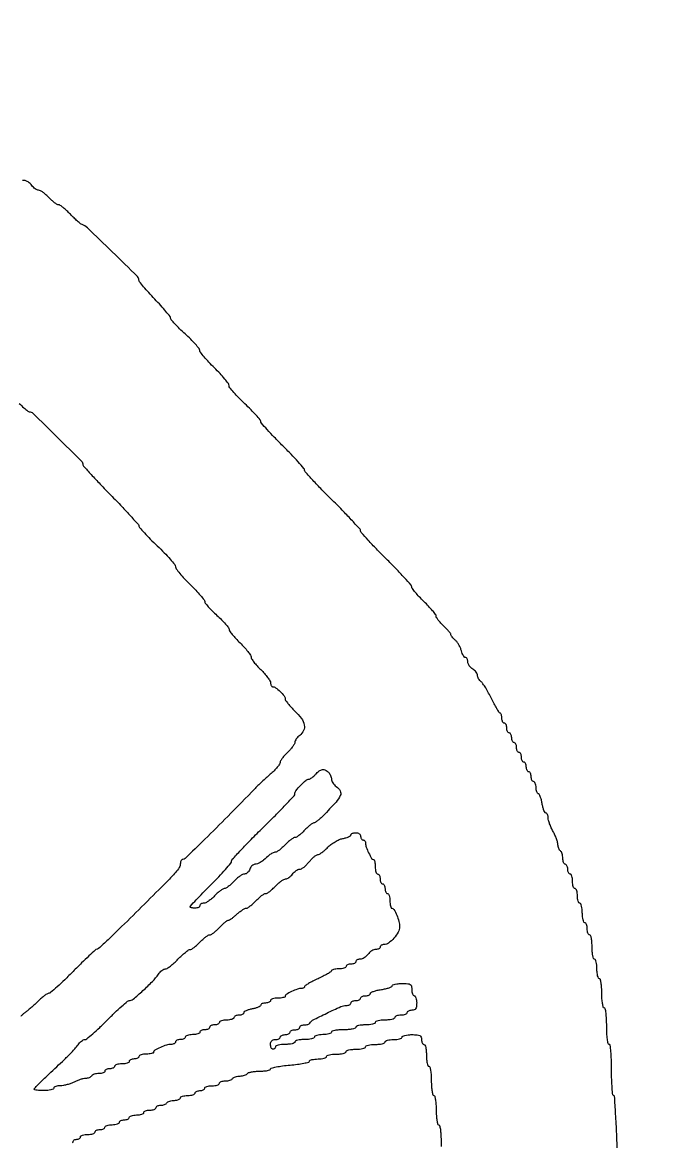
# Model space of a CAD drawing. Extents: x 70 to 555, y 314 to 2123.
# Drawn here: x 290.1 to 555, y 1663 to 2123 of the extents above; entities that cross this region are included whole.
import ezdxf

# ---------------------------------------------------------------- set-up
doc = ezdxf.new("R2010")
doc.units = 0

msp = doc.modelspace()

# ---------------------------------------------------------------- linework, layer by layer
for points in [[(70.501511, 1876.502276, 0.000005), (70.25038, 1712.125, 0.000282)], [(70.25038, 724.875, 0.000005), (70.501511, 560.497724, 0.413763)], [(534.442845, 1656.25, 0.003132), (534.104768, 1666.123667, 0.005213), (533.681172, 1674.435937, 0.001092), (533.221467, 1681.66276, 0.395096), (532.861306, 1682, -0.383104), (532.516291, 1682.309825, -0.006382), (532.253009, 1685.084375, -0.01277), (532.061944, 1688.47402, -0.007693), (532, 1692.5, 0.007593), (531.934656, 1696.802535, 0.016146), (531.72619, 1700.125, 0.011579), (531.429243, 1702.627482, 0.373418), (531, 1703, -0.354925), (530.590162, 1703.332853, -0.018508), (530.283333, 1705.125, -0.02162), (530.068623, 1707.522473, -0.011522), (530, 1710.5, 0.011522), (529.931377, 1713.477527, 0.02162), (529.716667, 1715.875, 0.018508), (529.409838, 1717.667147, 0.354925), (529, 1718, -0.339565), (528.604992, 1718.303225, -0.024068), (528.291667, 1719.75, -0.025878), (528.071434, 1721.683687, -0.015416), (528, 1724, 0.015416), (527.928566, 1726.316313, 0.025878), (527.708333, 1728.25, 0.024068), (527.395008, 1729.696775, 0.339565), (527, 1730, -0.295869), (526.612873, 1730.251055, -0.04382), (526.29375, 1731.175, -0.037669), (526.07239, 1732.467056, -0.023598), (526, 1734, 0.023598), (525.92761, 1735.532944, 0.037669), (525.70625, 1736.825, 0.04382), (525.387127, 1737.748945, 0.295869), (525, 1738, -0.322437), (524.610183, 1738.280551, -0.031449), (524.29375, 1739.46875, -0.03053), (524.072205, 1741.083446, -0.01883), (524, 1743, 0.01883), (523.927795, 1744.916554, 0.03053), (523.70625, 1746.53125, 0.031449), (523.389817, 1747.719449, 0.322437), (523, 1748, -0.226478), (522.617064, 1748.182831, -0.074992), (522.29375, 1748.734375, -0.057076), (522.073116, 1749.542644, -0.038131), (522, 1750.5, 0.038131), (521.926884, 1751.457356, 0.057076), (521.70625, 1752.265625, 0.074992), (521.382936, 1752.817169, 0.226478), (521, 1753, -0.295869), (520.612873, 1753.251055, -0.04382), (520.29375, 1754.175, -0.037669), (520.07239, 1755.467056, -0.023598), (520, 1757, 0.023598), (519.92761, 1758.532944, 0.037669), (519.70625, 1759.825, 0.04382), (519.387127, 1760.748945, 0.295869), (519, 1761, -0.254951), (518.615738, 1761.209557, -0.06271), (518.29375, 1761.88125, -0.048861), (518.072766, 1762.850749, -0.031626), (518, 1764, 0.031626), (517.927234, 1765.149251, 0.048861), (517.70625, 1766.11875, 0.06271), (517.384262, 1766.790443, 0.254951), (517, 1767, -0.254951), (516.615738, 1767.209557, -0.06271), (516.29375, 1767.88125, -0.048861), (516.072766, 1768.850749, -0.031626), (516, 1770, 0.031626), (515.927234, 1771.149251, 0.048861), (515.70625, 1772.11875, 0.06271), (515.384262, 1772.790443, 0.254951), (515, 1773, -0.191087), (514.618118, 1773.151477, -0.088204), (514.29375, 1773.5875, -0.068025), (514.073693, 1774.234582, -0.048028), (514, 1775, 0.048028), (513.926307, 1775.765418, 0.068025), (513.70625, 1776.4125, 0.088204), (513.381882, 1776.848523, 0.191087), (513, 1777, -0.222681), (512.617207, 1777.179376, -0.076538), (512.29375, 1777.717039, -0.058208), (512.07317, 1778.50628, -0.039081), (512, 1779.440983, 0.037634), (511.926158, 1780.42066, 0.041396), (511.70625, 1781.346475, 0.045439), (511.384508, 1782.093337, 0.130646), (511, 1782.5, -0.11012), (510.616496, 1782.874059, -0.05052), (510.29375, 1783.497715, -0.046631), (510.07409, 1784.251926, -0.047589), (510, 1785.028601, 0.067431), (509.868364, 1786.000242, 0.020286), (509.4125, 1787.423933, 0.019929), (508.765531, 1788.996507, 0.020403), (508, 1790.5, -0.020986), (507.234469, 1792.007834, -0.020208), (506.5875, 1793.593403, -0.020615), (506.132463, 1795.034859, -0.066235), (506, 1796.030416, 0.044356), (505.932983, 1796.784368, 0.064183), (505.73207, 1797.421435, 0.084025), (505.43648, 1797.852253, 0.203178), (505.087898, 1798, -0.271692), (504.693911, 1798.231149, -0.032949), (504.245211, 1799.175, -0.031813), (503.825121, 1800.467322, -0.020833), (503.5, 1802, 0.020833), (503.174879, 1803.532678, 0.031813), (502.754789, 1804.825, 0.032949), (502.306089, 1805.768851, 0.271692), (501.912102, 1806, -0.240993), (501.562263, 1806.179015, -0.068865), (501.26793, 1806.734375, -0.05283), (501.066517, 1807.542453, -0.034691), (501, 1808.5, 0.038131), (500.926884, 1809.457356, 0.057076), (500.70625, 1810.265625, 0.074992), (500.382936, 1810.817169, 0.226478), (500, 1811, -0.191087), (499.618118, 1811.151477, -0.088204), (499.29375, 1811.5875, -0.068025), (499.073693, 1812.234582, -0.048028), (499, 1813, 0.048028), (498.926307, 1813.765418, 0.068025), (498.70625, 1814.4125, 0.088204), (498.381882, 1814.848523, 0.191087), (498, 1815, -0.191087), (497.618118, 1815.151477, -0.088204), (497.29375, 1815.5875, -0.068025), (497.073693, 1816.234582, -0.048028), (497, 1817, 0.048028), (496.926307, 1817.765418, 0.068025), (496.70625, 1818.4125, 0.088204), (496.381882, 1818.848523, 0.191087), (496, 1819, -0.191087), (495.618118, 1819.151477, -0.088204), (495.29375, 1819.5875, -0.068025), (495.073693, 1820.234582, -0.048028), (495, 1821, 0.048028), (494.926307, 1821.765418, 0.068025), (494.70625, 1822.4125, 0.088204), (494.381882, 1822.848523, 0.191087), (494, 1823, -0.191087), (493.618118, 1823.151477, -0.088204), (493.29375, 1823.5875, -0.068025), (493.073693, 1824.234582, -0.048028), (493, 1825, 0.048028), (492.926307, 1825.765418, 0.068025), (492.70625, 1826.4125, 0.088204), (492.381882, 1826.848523, 0.191087), (492, 1827, -0.191087), (491.618118, 1827.151477, -0.088204), (491.29375, 1827.5875, -0.068025), (491.073693, 1828.234582, -0.048028), (491, 1829, 0.048028), (490.926307, 1829.765418, 0.068025), (490.70625, 1830.4125, 0.088204), (490.381882, 1830.848523, 0.191087), (490, 1831, -0.191087), (489.618118, 1831.151477, -0.088204), (489.29375, 1831.5875, -0.068025), (489.073693, 1832.234582, -0.048028), (489, 1833, 0.048028), (488.926307, 1833.765418, 0.068025), (488.70625, 1834.4125, 0.088204), (488.381882, 1834.848523, 0.191087), (488, 1835, -0.184457), (487.61825, 1835.145793, -0.090315), (487.29375, 1835.563021, -0.070178), (487.073823, 1836.183242, -0.050201), (487, 1836.916667, 0.038216), (486.941974, 1837.674731, 0.04593), (486.768888, 1838.368229, 0.052253), (486.515628, 1838.90508, 0.157494), (486.213236, 1839.166667, -0.152675), (485.792271, 1839.523955, -0.00791), (484.853824, 1841.060777, -0.011947), (483.795739, 1842.959075, -0.008343), (482.690268, 1845.146617, 0.01152), (481.534369, 1847.398303, 0.013166), (480.323945, 1849.494628, 0.012362), (479.210956, 1851.213248, 0.069778), (478.477032, 1852.019062, -0.048596), (477.911876, 1852.589262, -0.041617), (477.433878, 1853.28697, -0.043619), (477.106222, 1854.000871, -0.085987), (477, 1854.613971, 0.114395), (476.857598, 1855.228242, 0.049226), (476.4125, 1855.947784, 0.045227), (475.765141, 1856.652873, 0.044885), (475, 1857.232073, -0.056806), (474.234966, 1857.840341, -0.049758), (473.5875, 1858.631033, -0.052496), (473.145899, 1859.475543, -0.094507), (473, 1860.240547, 0.053794), (472.927371, 1860.913659, 0.073542), (472.711847, 1861.483161, 0.093269), (472.393366, 1861.865441, 0.174281), (472.019052, 1862, -0.208889), (471.595406, 1862.185065, -0.051049), (471.126815, 1862.807812, -0.04368), (470.690945, 1863.697021, -0.031611), (470.359151, 1864.75, 0.041392), (469.964761, 1865.921293, 0.028923), (469.339111, 1867.167268, 0.0293), (468.594472, 1868.299455, 0.052398), (467.840099, 1869.117295, -0.020684), (467.135595, 1869.790126, -0.025625), (466.540529, 1870.474387, -0.025387), (466.110137, 1871.085242, -0.141693), (466, 1871.466086, 0.164109), (465.858279, 1871.886245, 0.013308), (465.11875, 1872.805915, 0.016796), (464.149157, 1873.873241, 0.012099), (463, 1875, -0.019106), (461.851361, 1876.158256, -0.023863), (460.88125, 1877.32105, -0.023148), (460.17563, 1878.34958, -0.139651), (460, 1878.966134, 0.162586), (459.772933, 1879.645972, 0.011817), (458.53125, 1881.218614, 0.015545), (456.91535, 1883.049672, 0.011102), (455, 1885, -0.010578), (453.084572, 1886.946322, -0.014934), (451.46875, 1888.765089, -0.011025), (450.220674, 1890.326069, -0.164566), (450, 1890.978386, 0.183309), (449.728646, 1891.693669, 0.003213), (446.915625, 1894.826817, 0.007638), (443.524275, 1898.443075, 0.00496), (439.5, 1902.523186, -0.004756), (435.475649, 1906.600054, -0.007348), (432.084375, 1910.206155, -0.002983), (429.262243, 1913.334112, -0.184057), (429, 1914.022373, 0.185927), (428.733189, 1914.715085, 0.002546), (425.621875, 1918.119786, 0.006778), (421.907792, 1922.034933, 0.004358), (417.5, 1926.478822, -0.004519), (413.092275, 1930.925512, -0.00701), (409.378125, 1934.849449, -0.002718), (406.275014, 1938.258302, -0.185341), (406, 1938.974731, 0.180637), (405.738083, 1939.676056, 0.00418), (403.35625, 1942.374262, 0.008766), (400.449128, 1945.500531, 0.005765), (397, 1949, -0.005871), (393.550905, 1952.500911, -0.008911), (390.64375, 1955.63168, -0.004313), (388.265626, 1958.332577, -0.180242), (388, 1959.045498, 0.177783), (387.751338, 1959.722734, 0.008034), (386.090625, 1961.616804, 0.012613), (383.990512, 1963.821372, 0.008615), (381.5, 1966.222871, -0.010853), (379.009924, 1968.645547, -0.01536), (376.909375, 1970.915331, -0.011407), (375.288174, 1972.867015, -0.169174), (375, 1973.694347, 0.161343), (374.72598, 1974.521429, 0.011932), (373.2375, 1976.424653, 0.01561), (371.298396, 1978.640903, 0.011174), (369, 1981, -0.01003), (366.698914, 1983.351068, -0.014152), (364.752136, 1985.542731, -0.010262), (363.23931, 1987.423231, -0.158796), (362.96472, 1988.19462, 0.165122), (362.684446, 1988.952277, 0.011417), (361.187667, 1990.713405, 0.015274), (359.252257, 1992.758649, 0.010843), (356.96472, 1994.936119, -0.009003), (354.678665, 1997.096193, -0.013108), (352.749285, 1999.087893, -0.008603), (351.22892, 2000.800225, -0.176745), (350.990292, 2001.436119, 0.166213), (350.756902, 2002.09898, 0.00625), (349.076912, 2004.174545, 0.010687), (346.977891, 2006.595327, 0.007254), (344.490292, 2009.264459, -0.007259), (342.003373, 2011.932918, -0.010717), (339.906523, 2014.351584, -0.006232), (338.228217, 2016.4255, -0.168541), (338, 2017.083303, 0.200753), (337.402101, 2018.512425, 0.001195), (327.010187, 2028.709328, 0.00185), (316.812292, 2038.594677, 0.115569), (314.667541, 2039.868725, -0.093701), (314.020365, 2040.216216, -0.01122), (312.775337, 2041.269262, -0.013051), (311.342672, 2042.605512, -0.010383), (309.865523, 2044.118725, 0.015438), (308.384929, 2045.605112, 0.020366), (306.941969, 2046.859876, 0.018239), (305.685912, 2047.792237, 0.151666), (305.016733, 2048, -0.137088), (304.378394, 2048.178369, -0.024141), (303.335913, 2048.88125, -0.024575), (302.161967, 2049.851412, -0.019917), (301, 2051, 0.022526), (299.826, 2052.148438, 0.026729), (298.615995, 2053.11875, 0.027097), (297.527212, 2053.813981, 0.129236), (296.819549, 2054, -0.11021), (296.188882, 2054.14072, -0.044503), (295.422869, 2054.5875, -0.041233), (294.653428, 2055.234779, -0.041141), (294, 2056, 0.050628), (293.321169, 2056.765148, 0.045009), (292.476612, 2057.4125, 0.047617), (291.601693, 2057.855671, 0.093696), (290.838258, 2058, -0.051213), (290.135628, 2058.072157, -0.048103)], [(288.845905, 1966.392816, 0.014016), (290.719939, 1964.615625, 0.009679), (292.330357, 1963.227235, 0.174782), (292.960551, 1963, -0.196015), (294.436641, 1962.398207, -0.001329), (304.440422, 1952.562978, -0.001315), (314.397602, 1942.669471, -0.199063), (315, 1941.216343, 0.185918), (315.207739, 1940.676969, 0.001467), (318.378125, 1937.192308, 0.005074), (322.091767, 1933.216291, 0.003208), (326.5, 1928.650612, -0.00372), (330.908011, 1924.07579, -0.005835), (334.621875, 1920.070961, -0.00193), (337.763666, 1916.575696, -0.184122), (338, 1915.955669, 0.18444), (338.225051, 1915.366331, 0.004566), (340.203125, 1913.194288, 0.009265), (342.625761, 1910.677573, 0.006105), (345.5, 1907.86978, -0.009208), (348.373491, 1905.027652, -0.01332), (350.796875, 1902.404489, -0.008941), (352.698207, 1900.153152, -0.17254), (353, 1899.304628, 0.161373), (353.273907, 1898.47805, 0.01192), (354.7625, 1896.575046, 0.015601), (356.701603, 1894.359023, 0.011166), (359, 1892, -0.0089), (361.29881, 1889.661851, -0.012887), (363.2375, 1887.510032, -0.008517), (364.761951, 1885.664974, -0.169984), (365, 1884.984999, 0.169834), (365.227625, 1884.334191, 0.012312), (366.46875, 1882.853296, 0.016121), (368.084614, 1881.134025, 0.011454), (370, 1879.308995, -0.011911), (371.915322, 1877.480682, -0.016652), (373.53125, 1875.751356, -0.013013), (374.767183, 1874.26052, -0.168098), (375, 1873.587584, 0.157142), (375.216926, 1872.914404, 0.013634), (376.321875, 1871.463125, 0.016888), (377.776349, 1869.777003, 0.012307), (379.5, 1868, -0.014367), (381.223401, 1866.208547, -0.019087), (382.678125, 1864.478412, -0.016653), (383.76518, 1862.98015, -0.149694), (384, 1862.213391, 0.145), (384.221348, 1861.466167, 0.01962), (385.175, 1860.116753, 0.02127), (386.468273, 1858.571902, 0.016468), (388, 1857, -0.018915), (389.531506, 1855.412866, -0.023529), (390.825, 1853.822086, -0.02279), (391.765848, 1852.417112, -0.136971), (392, 1851.578401, 0.051692), (392.062604, 1850.974473, 0.071603), (392.248803, 1850.463655, 0.091618), (392.523717, 1850.120361, 0.18012), (392.84699, 1850, -0.161825), (394.09183, 1849.586274, -0.030794), (395.937918, 1848.020879, -0.030389), (397.575538, 1846.245884, -0.172791), (398, 1845.054304, 0.151526), (398.209416, 1844.379149, 0.016989), (399.175, 1843.070021, 0.019394), (400.468087, 1841.560305, 0.014587), (402, 1840, -0.04379), (404.666235, 1836.946921, -0.10866), (405.853368, 1834.244202, -0.157815), (405.584482, 1831.929656, -0.13012), (404, 1830, 0.041141), (403.234779, 1829.346572, 0.041233), (402.5875, 1828.577131, 0.044503), (402.14072, 1827.811118, 0.11021), (402, 1827.180451, -0.129236), (401.813981, 1826.472788, -0.027097), (401.11875, 1825.384005, -0.026729), (400.148438, 1824.174, -0.022526), (399, 1823, 0.021327), (397.848158, 1821.828151, 0.02528), (396.86771, 1820.624584, 0.025352), (396.155926, 1819.543718, 0.125019), (395.953906, 1818.84879, -0.145581), (395.711987, 1818.126744, -0.02057), (394.748066, 1816.868082, -0.022015), (393.446474, 1815.438914, -0.017128), (391.913647, 1814, 0.004168), (390.222485, 1812.492963, 0.003438), (388.443656, 1810.858583, 0.003472), (386.831707, 1809.335917, 0.009256), (385.709741, 1808.220707, -0.002145), (374.436872, 1796.69239, -0.003841), (365.063253, 1787.33318, -0.000876), (356.961803, 1779.395376, -0.195808), (355.990909, 1779, 0.15339), (355.612998, 1778.881271, 0.098031), (355.29108, 1778.546977, 0.080636), (355.073874, 1778.047475, 0.062395), (355, 1777.457794, -0.135975), (354.527207, 1775.75141, -0.045057), (352.981399, 1773.634131, -0.015533), (349.661148, 1770.082596, -0.001151), (340.267196, 1760.683399, -0.001211), (330.8795, 1751.378816, -0.005391), (325.294472, 1745.987543, -0.003329), (321.395651, 1742.35317, -0.188085), (320.490005, 1742, 0.190735), (320.111415, 1741.850127, 0.001255), (317.468504, 1739.35625, 0.004724), (314.461477, 1736.450031, 0.002971), (311, 1733, -0.005607), (307.502693, 1729.550823, -0.008547), (304.383175, 1726.64375, -0.003983), (301.688927, 1724.256287, -0.18123), (301.005073, 1724, 0.142806), (300.408372, 1723.826028, 0.017386), (299.272463, 1723.045312, 0.019483), (297.962137, 1721.994597, 0.01492), (296.611821, 1720.75, -0.008378), (295.182616, 1719.397687, -0.007187), (293.634844, 1718.021917, -0.007255), (292.192927, 1716.812945, -0.020551), (291.141681, 1716.026738, 0.038058), (290.277762, 1715.332217, 0.030532), (289.458563, 1714.464329, 0.031468)], [(70.057133, 1509.856089, 0.000098), (70, 1218.5, 0.000098)], [(310.743882, 1662.656362, 0.289719), (311, 1663.061273, -0.157165), (311.115391, 1663.419305, -0.097318), (311.440625, 1663.724249, -0.07934), (311.926396, 1663.93011, -0.060697), (312.5, 1664, 0.064853), (313.073457, 1664.074694, 0.082425), (313.559375, 1664.29375, 0.098894), (313.884432, 1664.618646, 0.148195), (314, 1665, -0.254951), (314.209557, 1665.384262, -0.06271), (314.88125, 1665.70625, -0.048861), (315.850749, 1665.927234, -0.031626), (317, 1666, 0.031626), (318.149251, 1666.072766, 0.048861), (319.11875, 1666.29375, 0.06271), (319.790443, 1666.615738, 0.254951), (320, 1667, -0.191087), (320.151477, 1667.381882, -0.088204), (320.5875, 1667.70625, -0.068025), (321.234582, 1667.926307, -0.048028), (322, 1668, 0.048028), (322.765418, 1668.073693, 0.068025), (323.4125, 1668.29375, 0.088204), (323.848523, 1668.618118, 0.191087), (324, 1669, -0.254951), (324.209557, 1669.384262, -0.06271), (324.88125, 1669.70625, -0.048861), (325.850749, 1669.927234, -0.031626), (327, 1670, 0.031626), (328.149251, 1670.072766, 0.048861), (329.11875, 1670.29375, 0.06271), (329.790443, 1670.615738, 0.254951), (330, 1671, -0.191087), (330.151477, 1671.381882, -0.088204), (330.5875, 1671.70625, -0.068025), (331.234582, 1671.926307, -0.048028), (332, 1672, 0.048028), (332.765418, 1672.073693, 0.068025), (333.4125, 1672.29375, 0.088204), (333.848523, 1672.618118, 0.191087), (334, 1673, -0.254951), (334.209557, 1673.384262, -0.06271), (334.88125, 1673.70625, -0.048861), (335.850749, 1673.927234, -0.031626), (337, 1674, 0.031626), (338.149251, 1674.072766, 0.048861), (339.11875, 1674.29375, 0.06271), (339.790443, 1674.615738, 0.254951), (340, 1675, -0.226478), (340.182831, 1675.382936, -0.074992), (340.734375, 1675.70625, -0.057076), (341.542644, 1675.926884, -0.038131), (342.5, 1676, 0.038131), (343.457356, 1676.073116, 0.057076), (344.265625, 1676.29375, 0.074992), (344.817169, 1676.617064, 0.226478), (345, 1677, -0.186414), (345.147465, 1677.381787, -0.089706), (345.570164, 1677.70625, -0.069539), (346.198222, 1677.926216, -0.049547), (346.940983, 1678, 0.046881), (347.729296, 1678.074077, 0.046318), (348.49335, 1678.29375, 0.050262), (349.123976, 1678.616444, 0.111412), (349.5, 1679, -0.130646), (349.906663, 1679.384508, -0.045439), (350.653525, 1679.70625, -0.041396), (351.57934, 1679.926158, -0.037634), (352.559017, 1680, 0.039081), (353.49372, 1680.07317, 0.058208), (354.282961, 1680.29375, 0.076538), (354.820624, 1680.617207, 0.222681), (355, 1681, -0.254951), (355.209557, 1681.384262, -0.06271), (355.88125, 1681.70625, -0.048861), (356.850749, 1681.927234, -0.031626), (358, 1682, 0.031626), (359.149251, 1682.072766, 0.048861), (360.11875, 1682.29375, 0.06271), (360.790443, 1682.615738, 0.254951), (361, 1683, -0.191087), (361.151477, 1683.381882, -0.088204), (361.5875, 1683.70625, -0.068025), (362.234582, 1683.926307, -0.048028), (363, 1684, 0.048028), (363.765418, 1684.073693, 0.068025), (364.4125, 1684.29375, 0.088204), (364.848523, 1684.618118, 0.191087), (365, 1685, -0.254951), (365.209557, 1685.384262, -0.06271), (365.88125, 1685.70625, -0.048861), (366.850749, 1685.927234, -0.031626), (368, 1686, 0.031626), (369.149251, 1686.072766, 0.048861), (370.11875, 1686.29375, 0.06271), (370.790443, 1686.615738, 0.254951), (371, 1687, -0.222681), (371.179376, 1687.382793, -0.076538), (371.717039, 1687.70625, -0.058208), (372.50628, 1687.92683, -0.039081), (373.440983, 1688, 0.037634), (374.42066, 1688.073842, 0.041396), (375.346475, 1688.29375, 0.045439), (376.093337, 1688.615492, 0.130646), (376.5, 1689, -0.128561), (376.903211, 1689.384387, -0.04604), (377.636189, 1689.70625, -0.041947), (378.542916, 1689.926129, -0.038534), (379.5, 1690, 0.038534), (380.457084, 1690.073871, 0.041947), (381.363811, 1690.29375, 0.04604), (382.096789, 1690.615613, 0.128561), (382.5, 1691, -0.179846), (382.999702, 1691.388891, -0.027581), (384.241025, 1691.70625, -0.027868), (385.813184, 1691.926887, -0.02093), (387.559017, 1692, 0.018996), (389.261284, 1692.064695, 0.030783), (390.695461, 1692.263176, 0.031879), (391.749618, 1692.546772, 0.321501), (392, 1692.895919, -0.34502), (392.299625, 1693.278444, -0.010996), (394.35, 1693.736685, -0.016979), (396.933024, 1694.163956, -0.010422), (400, 1694.5, 0.010422), (403.066976, 1694.836044, 0.016979), (405.65, 1695.263315, 0.010996), (407.700375, 1695.721556, 0.34502), (408, 1696.104081, -0.292768), (408.221971, 1696.450678, -0.045272), (409.028125, 1696.736824, -0.038502), (410.158708, 1696.935123, -0.02417), (411.5, 1697, 0.027026), (412.841111, 1697.072542, 0.042582), (413.971875, 1697.29375, 0.052312), (414.767902, 1697.614308, 0.277684), (415, 1698, -0.295869), (415.251055, 1698.387127, -0.04382), (416.175, 1698.70625, -0.037669), (417.467056, 1698.92761, -0.023598), (419, 1699, 0.023598), (420.532944, 1699.07239, 0.037669), (421.825, 1699.29375, 0.04382), (422.748945, 1699.612873, 0.295869), (423, 1700, -0.295869), (423.251055, 1700.387127, -0.04382), (424.175, 1700.70625, -0.037669), (425.467056, 1700.92761, -0.023598), (427, 1701, 0.023598), (428.532944, 1701.07239, 0.037669), (429.825, 1701.29375, 0.04382), (430.748945, 1701.612873, 0.295869), (431, 1702, -0.295869), (431.251055, 1702.387127, -0.04382), (432.175, 1702.70625, -0.037669), (433.467056, 1702.92761, -0.023598), (435, 1703, 0.023598), (436.532944, 1703.07239, 0.037669), (437.825, 1703.29375, 0.04382), (438.748945, 1703.612873, 0.295869), (439, 1704, -0.277684), (439.232098, 1704.385692, -0.052312), (440.028125, 1704.70625, -0.042582), (441.158889, 1704.927458, -0.027026), (442.5, 1705, 0.027026), (443.841111, 1705.072542, 0.042582), (444.971875, 1705.29375, 0.052312), (445.767902, 1705.614308, 0.277684), (446, 1706, -0.295869), (446.251055, 1706.387127, -0.04382), (447.175, 1706.70625, -0.037669), (448.467056, 1706.92761, -0.023598), (450, 1707, -0.017388), (452.150836, 1706.925179, -0.098846), (453.25, 1706.625, -0.184152), (453.804216, 1706.021586, -0.094959), (454, 1705, 0.048028), (454.073693, 1704.234582, 0.068025), (454.29375, 1703.5875, 0.088204), (454.618118, 1703.151477, 0.191087), (455, 1703, -0.31052), (455.388512, 1702.732972, -0.036969), (455.70625, 1701.678125, -0.033738), (455.927717, 1700.224757, -0.020945), (456, 1698.5, 0.020945), (456.072283, 1696.775243, 0.033738), (456.29375, 1695.321875, 0.036969), (456.611488, 1694.267028, 0.31052), (457, 1694, -0.339565), (457.395008, 1693.696775, -0.024068), (457.708333, 1692.25, -0.025878), (457.928566, 1690.316313, -0.015416), (458, 1688, 0.015416), (458.071434, 1685.683687, 0.025878), (458.291667, 1683.75, 0.024068), (458.604992, 1682.303225, 0.339565), (459, 1682, -0.339565), (459.395008, 1681.696775, -0.024068), (459.708333, 1680.25, -0.025878), (459.928566, 1678.316313, -0.015416), (460, 1676, 0.015416), (460.071434, 1673.683687, 0.025878), (460.291667, 1671.75, 0.024068), (460.604992, 1670.303225, 0.339565), (461, 1670, -0.344703), (461.399909, 1669.687125, -0.022248), (461.711186, 1668.139754, -0.024479), (461.929521, 1666.069583, -0.014034), (462, 1663.559017, 0.014475), (462.072748, 1661.046572, 0.020711)]]:
    msp.add_lwpolyline(points, format="xyb")
for points in [[(415.8, 1814.8, -0.055761), (416.259446, 1814.224809, -0.038767), (416.6475, 1813.488598, -0.039125), (416.912592, 1812.713102, -0.062876), (417, 1812.020759, 0.099937), (417.143121, 1811.311852, 0.046634), (417.5875, 1810.481974, 0.043658), (418.234839, 1809.668379, 0.046766), (419, 1809, -0.117152), (420.599964, 1807.149937, -0.229307), (420.655104, 1805.24721, -0.080056), (418.89995, 1802.577726, -0.007885), (413.601686, 1796.971487, -0.015173), (412.422294, 1795.833529, -0.01993), (411.275549, 1794.872874, -0.017803), (410.279425, 1794.158921, -0.147625), (409.752896, 1794, 0.151164), (409.230556, 1793.83839, 0.018565), (408.258411, 1793.11875, 0.020606), (407.142668, 1792.148876, 0.015666), (406, 1791, -0.019649), (404.83926, 1789.851395, -0.024342), (403.669002, 1788.88125, -0.023816), (402.631156, 1788.177485, -0.137928), (402, 1788, 0.137928), (401.368844, 1787.822515, 0.023816), (400.330998, 1787.11875, 0.024342), (399.16074, 1786.148605, 0.019649), (398, 1785, -0.01921), (396.841267, 1783.851368, -0.023956), (395.677039, 1782.88125, -0.023277), (394.646727, 1782.175993, -0.139318), (394.027362, 1782, 0.079571), (393.480079, 1781.912349, 0.034009), (392.791446, 1781.632812, 0.032562), (392.082962, 1781.228383, 0.036826), (391.463275, 1780.75, -0.007331), (389.181741, 1778.763527, -0.033002), (387.759483, 1777.713996, -0.058014), (386.664915, 1777.180044, -0.084691), (385.609594, 1777, 0.119986), (384.998361, 1776.851179, 0.070385), (384.381538, 1776.4125, 0.063828), (383.852743, 1775.764672, 0.062521), (383.5, 1775, -0.064861), (383.14295, 1774.235382, -0.064804), (382.60184, 1773.5875, -0.070813), (381.966696, 1773.149102, -0.116207), (381.333822, 1773, 0.122471), (380.562531, 1772.808202, 0.029517), (379.429058, 1772.11875, 0.028551), (378.185303, 1771.148317, 0.024948), (377, 1770, -0.019649), (375.83926, 1768.851395, -0.024342), (374.669002, 1767.88125, -0.023816), (373.631156, 1767.177485, -0.137928), (373, 1767, 0.137928), (372.368844, 1766.822515, 0.023816), (371.330998, 1766.11875, 0.024342), (370.16074, 1765.148605, 0.019649), (369, 1764, -0.026005), (367.809723, 1762.85173, -0.029295), (366.551147, 1761.88125, -0.030479), (365.397713, 1761.193992, -0.11967), (364.59879, 1761, 0.060662), (363.987407, 1760.925551, 0.079313), (363.469645, 1760.70625, 0.097302), (363.122988, 1760.381402, 0.157245), (363, 1760, -0.191087), (362.848523, 1759.618118, -0.088204), (362.4125, 1759.29375, -0.068025), (361.765418, 1759.073693, -0.048028), (361, 1759, -0.024282), (360.233551, 1759.037244, -0.038664), (359.5875, 1759.151071, -0.045555), (359.12709, 1759.315354, -0.292165), (359, 1759.514286, -0.190103), (359.136027, 1759.859129, -0.001149), (361.496875, 1762.374375, -0.004509), (364.2416, 1765.233076, -0.00283), (367.5, 1768.528571, 0.006739), (370.757212, 1771.874793, 0.01008), (373.503125, 1774.892461, 0.005462), (375.7207, 1777.487115, 0.175848), (376, 1778.256707, -0.187494), (376.309468, 1779.052967, -0.002715), (379.81875, 1782.844172, -0.007034), (384.017327, 1787.206283, -0.00453), (389, 1792.148994, 0.004201), (393.982824, 1797.085368, 0.006558), (398.18125, 1801.427597, 0.002369), (401.709438, 1805.209472, 0.188685), (402, 1805.952027, -0.170696), (402.454302, 1807.243991, -0.022046), (404.416661, 1809.479825, -0.021605), (406.566147, 1811.535771, -0.181958), (407.799558, 1812, 0.132847), (408.256471, 1812.12358, 0.027301), (408.96013, 1812.5875, 0.026947), (409.741728, 1813.23436, 0.022503), (410.5, 1814, -0.04696), (411.976193, 1815.351639, -0.125075), (413.282873, 1815.902048, -0.152634), (414.52727, 1815.710004, -0.082524)], [(429, 1788.5, 0.064853), (429.074694, 1787.926543, 0.082425), (429.29375, 1787.440625, 0.098894), (429.618646, 1787.115568, 0.148195), (430, 1787, -0.129178), (430.381357, 1786.899802, -0.100706), (430.70625, 1786.617938, -0.08893), (430.924725, 1786.196298, -0.07531), (431, 1785.699365, 0.08668), (431.291272, 1784.031837, 0.026575), (432.288226, 1781.667192, 0.020084), (433.473759, 1779.456765, 0.262796), (434.25, 1779.007802, -0.293605), (434.540387, 1778.816901, -0.043455), (434.779688, 1778.121042, -0.037521), (434.945693, 1777.15025, -0.023593), (435, 1776, 0.031626), (435.072766, 1774.850749, 0.048861), (435.29375, 1773.88125, 0.06271), (435.615738, 1773.209557, 0.254951), (436, 1773, -0.191087), (436.381882, 1772.848523, -0.088204), (436.70625, 1772.4125, -0.068025), (436.926307, 1771.765418, -0.048028), (437, 1771, 0.048028), (437.073693, 1770.234582, 0.068025), (437.29375, 1769.5875, 0.088204), (437.618118, 1769.151477, 0.191087), (438, 1769, -0.191087), (438.381882, 1768.848523, -0.088204), (438.70625, 1768.4125, -0.068025), (438.926307, 1767.765418, -0.048028), (439, 1767, 0.048028), (439.073693, 1766.234582, 0.068025), (439.29375, 1765.5875, 0.088204), (439.618118, 1765.151477, 0.191087), (440, 1765, -0.254951), (440.384262, 1764.790443, -0.06271), (440.70625, 1764.11875, -0.048861), (440.927234, 1763.149251, -0.031626), (441, 1762, 0.023593), (441.054307, 1760.84975, 0.037521), (441.220312, 1759.878958, 0.043455), (441.459613, 1759.183099, 0.293605), (441.75, 1758.992198, -0.268944), (442.66187, 1758.45072, -0.02796), (443.797595, 1756.120936, -0.033689), (444.707417, 1753.467533, -0.065838), (445, 1751.255181, -0.130156), (444.433058, 1749.114139, -0.052386), (442.654918, 1746.635971, -0.052406), (440.447359, 1744.624259, -0.159917), (438.545455, 1744, 0.062856), (437.954548, 1743.925422, 0.080979), (437.453977, 1743.70625, 0.098208), (437.119, 1743.381372, 0.152392), (437, 1743, -0.173062), (436.863853, 1742.618433, -0.093597), (436.477348, 1742.29375, -0.073949), (435.901422, 1742.074067, -0.054248), (435.220759, 1742, 0.091287), (434.434551, 1741.855253, 0.047927), (433.540724, 1741.4125, 0.045499), (432.683198, 1740.765149, 0.052224), (432, 1740, -0.052224), (431.316802, 1739.234851, -0.045499), (430.459276, 1738.5875, -0.047927), (429.565449, 1738.144747, -0.091287), (428.779241, 1738, 0.054248), (428.098578, 1737.925933, 0.073949), (427.522652, 1737.70625, 0.093597), (427.136147, 1737.381567, 0.173062), (427, 1737, -0.191087), (426.848523, 1736.618118, -0.088204), (426.4125, 1736.29375, -0.068025), (425.765418, 1736.073693, -0.048028), (425, 1736, 0.048028), (424.234582, 1735.926307, 0.068025), (423.5875, 1735.70625, 0.088204), (423.151477, 1735.381882, 0.191087), (423, 1735, -0.254951), (422.790443, 1734.615738, -0.06271), (422.11875, 1734.29375, -0.048861), (421.149251, 1734.072766, -0.031626), (420, 1734, 0.023596), (418.850045, 1733.945701, 0.037601), (417.880205, 1733.779687, 0.043653), (417.185922, 1733.540365, 0.294837), (416.996443, 1733.25, -0.252497), (416.780969, 1732.855014, -0.010688), (415.380395, 1731.985938, -0.016166), (413.605333, 1731.012383, -0.010555), (411.5, 1730, 0.010555), (409.394667, 1728.987617, 0.016166), (407.619605, 1728.014062, 0.010688), (406.219031, 1727.144986, 0.252497), (406.003557, 1726.75, -0.168803), (405.902592, 1726.463845, -0.094092), (405.618983, 1726.220313, -0.074974), (405.197148, 1726.055621, -0.055695), (404.699365, 1726, 0.08668), (403.031837, 1725.708728, 0.026575), (400.667192, 1724.711774, 0.020084), (398.456765, 1723.526241, 0.262796), (398.007802, 1722.75, -0.293605), (397.816901, 1722.459613, -0.043455), (397.121042, 1722.220313, -0.037521), (396.15025, 1722.054307, -0.023593), (395, 1722, 0.031626), (393.850749, 1721.927234, 0.048861), (392.88125, 1721.70625, 0.06271), (392.209557, 1721.384262, 0.254951), (392, 1721, -0.191087), (391.848523, 1720.618118, -0.088204), (391.4125, 1720.29375, -0.068025), (390.765418, 1720.073693, -0.048028), (390, 1720, 0.0425), (389.234318, 1719.934799, 0.062142), (388.5875, 1719.738942, 0.081598), (388.149103, 1719.4511, 0.209741), (388, 1719.111291, -0.256887), (387.788462, 1718.726727, -0.037322), (386.971875, 1718.290763, -0.034546), (385.840903, 1717.882132, -0.023055), (384.5, 1717.565978, 0.02478), (383.159217, 1717.244969, 0.036741), (382.028125, 1716.821812, 0.040853), (381.217999, 1716.365354, 0.248969), (381, 1715.954687, -0.198381), (380.849357, 1715.589948, -0.08573), (380.4125, 1715.280439, -0.065694), (379.765527, 1715.070226, -0.045771), (379, 1715, 0.048028), (378.234582, 1714.926307, 0.068025), (377.5875, 1714.70625, 0.088204), (377.151477, 1714.381882, 0.191087), (377, 1714, -0.254951), (376.790443, 1713.615738, -0.06271), (376.11875, 1713.29375, -0.048861), (375.149251, 1713.072766, -0.031626), (374, 1713, 0.031626), (372.850749, 1712.927234, 0.048861), (371.88125, 1712.70625, 0.06271), (371.209557, 1712.384262, 0.254951), (371, 1712, -0.191087), (370.848523, 1711.618118, -0.088204), (370.4125, 1711.29375, -0.068025), (369.765418, 1711.073693, -0.048028), (369, 1711, 0.048028), (368.234582, 1710.926307, 0.068025), (367.5875, 1710.70625, 0.088204), (367.151477, 1710.381882, 0.191087), (367, 1710, -0.191087), (366.848523, 1709.618118, -0.088204), (366.4125, 1709.29375, -0.068025), (365.765418, 1709.073693, -0.048028), (365, 1709, 0.048028), (364.234582, 1708.926307, 0.068025), (363.5875, 1708.70625, 0.088204), (363.151477, 1708.381882, 0.191087), (363, 1708, -0.254951), (362.790443, 1707.615738, -0.06271), (362.11875, 1707.29375, -0.048861), (361.149251, 1707.072766, -0.031626), (360, 1707, 0.031626), (358.850749, 1706.927234, 0.048861), (357.88125, 1706.70625, 0.06271), (357.209557, 1706.384262, 0.254951), (357, 1706, -0.191087), (356.848523, 1705.618118, -0.088204), (356.4125, 1705.29375, -0.068025), (355.765418, 1705.073693, -0.048028), (355, 1705, 0.048028), (354.234582, 1704.926307, 0.068025), (353.5875, 1704.70625, 0.088204), (353.151477, 1704.381882, 0.191087), (353, 1704, -0.174873), (352.86233, 1703.618408, -0.093107), (352.471063, 1703.29375, -0.073344), (351.888242, 1703.074026, -0.053575), (351.199365, 1703, 0.075732), (349.268624, 1702.705875, 0.030534), (346.769535, 1701.755499, 0.024142), (344.504193, 1700.59701, 0.26586), (344.007802, 1699.75, -0.293605), (343.816901, 1699.459613, -0.043455), (343.121042, 1699.220313, -0.037521), (342.15025, 1699.054307, -0.023593), (341, 1699, 0.031626), (339.850749, 1698.927234, 0.048861), (338.88125, 1698.70625, 0.06271), (338.209557, 1698.384262, 0.254951), (338, 1698, -0.191087), (337.848523, 1697.618118, -0.088204), (337.4125, 1697.29375, -0.068025), (336.765418, 1697.073693, -0.048028), (336, 1697, 0.048028), (335.234582, 1696.926307, 0.068025), (334.5875, 1696.70625, 0.088204), (334.151477, 1696.381882, 0.191087), (334, 1696, -0.254951), (333.790443, 1695.615738, -0.06271), (333.11875, 1695.29375, -0.048861), (332.149251, 1695.072766, -0.031626), (331, 1695, 0.031626), (329.850749, 1694.927234, 0.048861), (328.88125, 1694.70625, 0.06271), (328.209557, 1694.384262, 0.254951), (328, 1694, -0.191087), (327.848523, 1693.618118, -0.088204), (327.4125, 1693.29375, -0.068025), (326.765418, 1693.073693, -0.048028), (326, 1693, 0.048028), (325.234582, 1692.926307, 0.068025), (324.5875, 1692.70625, 0.088204), (324.151477, 1692.381882, 0.191087), (324, 1692, -0.222681), (323.820624, 1691.617207, -0.076538), (323.282961, 1691.29375, -0.058208), (322.49372, 1691.07317, -0.039081), (321.559017, 1691, 0.037634), (320.57934, 1690.926158, 0.041396), (319.653525, 1690.70625, 0.045439), (318.906663, 1690.384508, 0.130646), (318.5, 1690, -0.106482), (318.131419, 1689.616635, -0.051198), (317.526927, 1689.29375, -0.047495), (316.799869, 1689.074122, -0.049652), (316.05529, 1689, 0.056413), (315.157113, 1688.898339, 0.020723), (313.92381, 1688.561185, 0.020233), (312.594975, 1688.077994, 0.022882), (311.364307, 1687.506161, -0.032537), (310.06686, 1686.933473, -0.022391), (308.533578, 1686.449327, -0.022641), (307.009577, 1686.115241, -0.042097), (305.75, 1686.006161, 0.034571), (304.696697, 1685.930875, 0.052619), (303.807813, 1685.70806, 0.068485), (303.196656, 1685.384032, 0.241151), (303, 1685, -0.295869), (302.748945, 1684.612873, -0.04382), (301.825, 1684.29375, -0.037669), (300.532944, 1684.07239, -0.023598), (299, 1684, -0.013266), (297.46648, 1684.040694, -0.021814), (296.175, 1684.165946, -0.017519), (295.180202, 1684.342181, -0.353856), (295, 1684.564924, -0.18942), (295.141169, 1684.924189, -0.00361), (296.542188, 1686.410011, -0.008223), (298.237884, 1688.125152, -0.005349), (300.25, 1690.052775, 0.001158), (306.599845, 1696.034722, 0.007649), (309.721421, 1699.080981, 0.015404), (311.614682, 1701.10713, 0.030069), (312.970759, 1702.852322, -0.038272), (313.631188, 1703.6741, -0.040463), (314.397826, 1704.369119, -0.043993), (315.153123, 1704.850718, -0.120503), (315.763539, 1705, 0.173245), (316.576896, 1705.290541, 0.006904), (319.022083, 1707.35, 0.011463), (321.871512, 1709.934649, 0.007785), (325, 1713, -0.006415), (328.111764, 1716.065716, -0.009655), (330.909243, 1718.65, -0.005015), (333.317899, 1720.747537, -0.178468), (334.002675, 1721, 0.176326), (335.583801, 1721.575478, 0.009663), (339.628525, 1725.104776, 0.015815), (343.52603, 1728.872007, 0.042327), (345.970759, 1731.857373, -0.039286), (346.63384, 1732.677196, -0.04099), (347.40829, 1733.370603, -0.044531), (348.174765, 1733.850405, -0.118121), (348.79916, 1734, 0.145502), (349.540773, 1734.220481, 0.019418), (350.886934, 1735.175, 0.021127), (352.429014, 1736.468259, 0.01632), (354, 1738, -0.014184), (355.557838, 1739.531954, -0.018977), (357.060059, 1740.825, -0.016407), (358.360886, 1741.793412, -0.15296), (359.02039, 1742, 0.138962), (359.642764, 1742.176379, 0.023416), (360.674991, 1742.88125, 0.024055), (361.840756, 1743.851375, 0.019322), (363, 1745, -0.019649), (364.16074, 1746.148605, -0.024342), (365.330998, 1747.11875, -0.023816), (366.368844, 1747.822515, -0.137928), (367, 1748, 0.137928), (367.631156, 1748.177485, 0.023816), (368.669002, 1748.88125, 0.024342), (369.83926, 1749.851395, 0.019649), (371, 1751, -0.01418), (372.136009, 1752.148989, -0.019075), (373.231543, 1753.11875, -0.016423), (374.180974, 1753.8459, -0.156444), (374.661428, 1754, 0.13708), (375.141904, 1754.13425, 0.016989), (376.060093, 1754.734375, 0.019022), (377.1213, 1755.542639, 0.01468), (378.216574, 1756.5, -0.01939), (379.332584, 1757.457097, -0.023214), (380.456312, 1758.265625, -0.022815), (381.449757, 1758.849914, -0.12211), (382.055146, 1759, 0.140748), (382.66248, 1759.174417, 0.022719), (383.685201, 1759.88125, 0.023557), (384.843303, 1760.851339, 0.018764), (386, 1762, -0.019649), (387.16074, 1763.148605, -0.024342), (388.330998, 1764.11875, -0.023816), (389.368844, 1764.822515, -0.137928), (390, 1765, 0.137928), (390.631156, 1765.177485, 0.023816), (391.669002, 1765.88125, 0.024342), (392.83926, 1766.851395, 0.019649), (394, 1768, -0.022526), (395.174, 1769.148438, -0.026729), (396.384005, 1770.11875, -0.027097), (397.472788, 1770.813981, -0.129236), (398.180451, 1771, 0.11021), (398.811118, 1771.14072, 0.044503), (399.577131, 1771.5875, 0.041233), (400.346572, 1772.234779, 0.041141), (401, 1773, -0.045158), (401.664658, 1773.765849, -0.042809), (402.467287, 1774.415166, -0.04583), (403.281274, 1774.863062, -0.101725), (403.970759, 1775.009074, 0.128796), (404.716161, 1775.209056, 0.034618), (405.744788, 1775.894068, 0.032675), (406.845739, 1776.863655, 0.028726), (407.862562, 1778.009074, -0.022811), (408.85511, 1779.154136, -0.028174), (409.883723, 1780.121416, -0.028614), (410.815203, 1780.816585, -0.147026), (411.425471, 1781, 0.136076), (412.060774, 1781.17616, 0.023279), (413.114002, 1781.877592, 0.023887), (414.304219, 1782.843708, 0.019304), (415.48807, 1783.987547, -0.040292), (416.827393, 1785.177172, -0.029358), (418.486207, 1786.280727, -0.029894), (420.194921, 1787.145613, -0.055895), (421.675161, 1787.598838, 0.024279), (422.948877, 1787.902441, 0.03611), (424.023328, 1788.300415, 0.03984), (424.794616, 1788.728361, 0.251246), (425, 1789.111291, -0.209741), (425.149103, 1789.4511, -0.081598), (425.5875, 1789.738942, -0.062142), (426.234318, 1789.934799, -0.0425), (427, 1790, -0.072314), (427.769411, 1789.888136, -0.08892), (428.416667, 1789.5625, -0.10214), (428.846791, 1789.075754, -0.130775)], [(450, 1725.5, 0.038131), (450.073116, 1724.542644, 0.057076), (450.29375, 1723.734375, 0.074992), (450.617064, 1723.182831, 0.226478), (451, 1723, -0.254951), (451.384262, 1722.790443, -0.06271), (451.70625, 1722.11875, -0.048861), (451.927234, 1721.149251, -0.031626), (452, 1720, -0.030703), (451.907747, 1718.499083, -0.116834), (451.583333, 1717.625, -0.166173), (450.975317, 1717.159458, -0.081208), (450, 1717, 0.048028), (449.234582, 1716.926307, 0.068025), (448.5875, 1716.70625, 0.088204), (448.151477, 1716.381882, 0.191087), (448, 1716, -0.226478), (447.817169, 1715.617064, -0.074992), (447.265625, 1715.29375, -0.057076), (446.457356, 1715.073116, -0.038131), (445.5, 1715, 0.038131), (444.542644, 1714.926884, 0.057076), (443.734375, 1714.70625, 0.074992), (443.182831, 1714.382936, 0.226478), (443, 1714, -0.295869), (442.748945, 1713.612873, -0.04382), (441.825, 1713.29375, -0.037669), (440.532944, 1713.07239, -0.023598), (439, 1713, 0.023598), (437.467056, 1712.92761, 0.037669), (436.175, 1712.70625, 0.04382), (435.251055, 1712.387127, 0.295869), (435, 1712, -0.295869), (434.748945, 1711.612873, -0.04382), (433.825, 1711.29375, -0.037669), (432.532944, 1711.07239, -0.023598), (431, 1711, 0.023598), (429.467056, 1710.92761, 0.037669), (428.175, 1710.70625, 0.04382), (427.251055, 1710.387127, 0.295869), (427, 1710, -0.322437), (426.719449, 1709.610183, -0.031449), (425.53125, 1709.29375, -0.03053), (423.916554, 1709.072205, -0.01883), (422, 1709, 0.01883), (420.083446, 1708.927795, 0.03053), (418.46875, 1708.70625, 0.031449), (417.280551, 1708.389817, 0.322437), (417, 1708, -0.277684), (416.767902, 1707.614308, -0.052312), (415.971875, 1707.29375, -0.042582), (414.841111, 1707.072542, -0.027026), (413.5, 1707, 0.027026), (412.158889, 1706.927458, 0.042582), (411.028125, 1706.70625, 0.052312), (410.232098, 1706.385692, 0.277684), (410, 1706, -0.295869), (409.748945, 1705.612873, -0.04382), (408.825, 1705.29375, -0.037669), (407.532944, 1705.07239, -0.023598), (406, 1705, 0.023598), (404.467056, 1704.92761, 0.037669), (403.175, 1704.70625, 0.04382), (402.251055, 1704.387127, 0.295869), (402, 1704, -0.295869), (401.748945, 1703.612873, -0.04382), (400.825, 1703.29375, -0.037669), (399.532944, 1703.07239, -0.023598), (398, 1703, 0.023598), (396.467056, 1702.92761, 0.037669), (395.175, 1702.70625, 0.04382), (394.251055, 1702.387127, 0.295869), (394, 1702, -0.099038), (393.923658, 1701.618362, -0.097945), (393.70625, 1701.29375, -0.097945), (393.381638, 1701.076342, -0.099038), (393, 1701, -0.191087), (392.618118, 1701.151477, -0.088204), (392.29375, 1701.5875, -0.068025), (392.073693, 1702.234582, -0.048028), (392, 1703, -0.072254), (392.126841, 1703.873159, -0.124864), (392.5, 1704.5, -0.124864), (393.126841, 1704.873159, -0.072254), (394, 1705, 0.048028), (394.765418, 1705.073693, 0.068025), (395.4125, 1705.29375, 0.088204), (395.848523, 1705.618118, 0.191087), (396, 1706, -0.191087), (396.151477, 1706.381882, -0.088204), (396.5875, 1706.70625, -0.068025), (397.234582, 1706.926307, -0.048028), (398, 1707, 0.048028), (398.765418, 1707.073693, 0.068025), (399.4125, 1707.29375, 0.088204), (399.848523, 1707.618118, 0.191087), (400, 1708, -0.191087), (400.151477, 1708.381882, -0.088204), (400.5875, 1708.70625, -0.068025), (401.234582, 1708.926307, -0.048028), (402, 1709, 0.048028), (402.765418, 1709.073693, 0.068025), (403.4125, 1709.29375, 0.088204), (403.848523, 1709.618118, 0.191087), (404, 1710, -0.184457), (404.145793, 1710.38175, -0.090315), (404.563021, 1710.70625, -0.070178), (405.183242, 1710.926177, -0.050201), (405.916667, 1711, 0.036404), (406.674758, 1711.055268, 0.044078), (407.368229, 1711.220313, 0.049842), (407.906393, 1711.461515, 0.15923), (408.166667, 1711.75, -0.171211), (409.288822, 1712.936917, -0.005848), (415.107848, 1715.838863, -0.007892), (420.867974, 1718.516413, -0.105222), (423.140465, 1719, 0.051808), (423.851955, 1719.07392, 0.071712), (424.453762, 1719.29375, 0.091715), (424.858176, 1719.618332, 0.179789), (425, 1720, -0.191087), (425.151477, 1720.381882, -0.088204), (425.5875, 1720.70625, -0.068025), (426.234582, 1720.926307, -0.048028), (427, 1721, 0.048028), (427.765418, 1721.073693, 0.068025), (428.4125, 1721.29375, 0.088204), (428.848523, 1721.618118, 0.191087), (429, 1722, -0.191087), (429.151477, 1722.381882, -0.088204), (429.5875, 1722.70625, -0.068025), (430.234582, 1722.926307, -0.048028), (431, 1723, 0.044979), (431.765565, 1723.069008, 0.064852), (432.4125, 1723.275751, 0.08479), (432.849692, 1723.580022, 0.201047), (433, 1723.938727, -0.284384), (433.249764, 1724.342344, -0.029567), (434.321875, 1724.799931, -0.029702), (435.775549, 1725.225662, -0.019168), (437.5, 1725.552271, 0.018095), (439.224536, 1725.875064, 0.028191), (440.678125, 1726.289257, 0.027144), (441.757855, 1726.730852, 0.2898), (442, 1727.113544, -0.310844), (442.237029, 1727.457972, -0.036818), (443.175, 1727.739603, -0.033651), (444.466879, 1727.935927, -0.020887), (446, 1728, -0.016149), (448.321544, 1727.925001, -0.124134), (449.35, 1727.59375, -0.201266), (449.848244, 1726.888366, -0.05449)]]:
    msp.add_lwpolyline(points, format="xyb", close=True)

doc.saveas('drawing.dxf')
